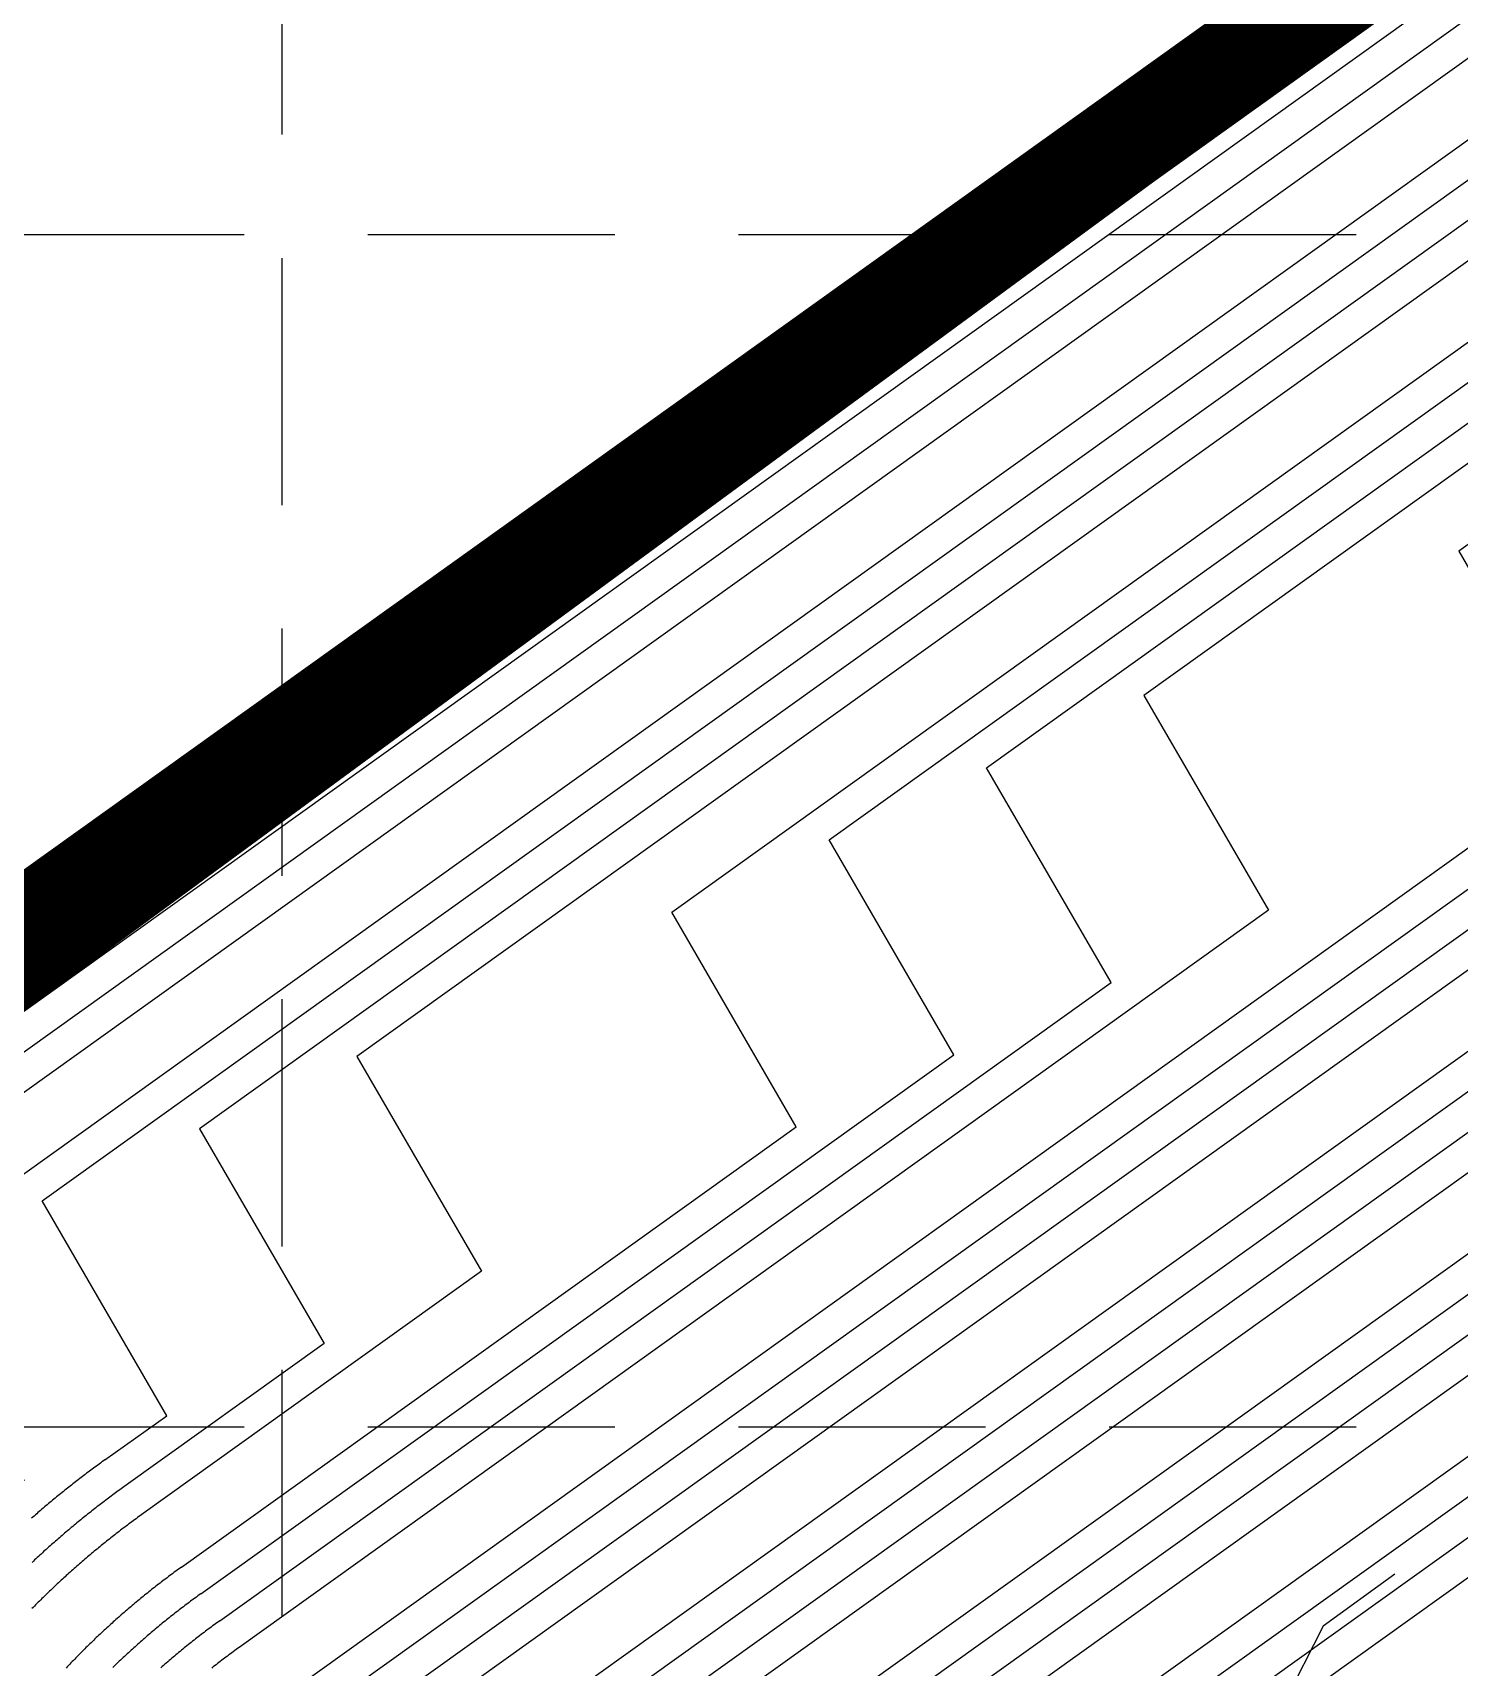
# Model space of a CAD drawing. Header units: inches. Extents: x 2439273 to 2445077, y 7048639 to 7057917.
# Drawn here: x 2442579.1 to 2442752.3, y 7053683.1 to 7053881.5 of the extents above; entities that cross this region are included whole.
import ezdxf

# ---------------------------------------------------------------- set-up
doc = ezdxf.new("R2010")
doc.units = ezdxf.units.IN
doc.header["$LTSCALE"] = 300
doc.header["$MEASUREMENT"] = 0
for name, pattern in [('DASHED', [0.29, 0.25, -0.04]), ('DASHEDX2', [0.165, 0.125, -0.04]), ('HIDDEN', [0.375, 0.25, -0.125])]:
    doc.linetypes.add(name, pattern=pattern)
for name, color, linetype in [('DRAINAGE_AREA', 250, 'DASHEDX2'), ('EC', 43, 'DASHEDX2'), ('GRID', 254, 'HIDDEN'), ('LIMITS OF DISTURBANCE', 1, 'HIDDEN'), ('PC', 43, 'DASHEDX2')]:
    doc.layers.add(name, color=color, linetype=linetype)

msp = doc.modelspace()

# ---------------------------------------------------------------- linework, layer by layer
at = {"layer": 'DRAINAGE_AREA', "color": 7, "linetype": 'DASHED', "const_width": 12, "flags": 128}
msp.add_lwpolyline([(2442471.32, 7053696.21), (2442855.35, 7053971.15), (2442718.62, 7054888.49), (2442636.19, 7055024.84), (2441766.62, 7054624.73), (2442426.21, 7053703.56), (2442428.13, 7053701.39), (2442429.8, 7053699.77), (2442431.83, 7053698.04), (2442433.44, 7053696.84), (2442435.34, 7053695.61), (2442437.21, 7053694.57), (2442439.62, 7053693.44), (2442442.38, 7053692.42), (2442445.73, 7053691.51), (2442448.36, 7053691.06), (2442453.15, 7053690.76), (2442457.94, 7053691.14), (2442462.62, 7053692.19), (2442466.63, 7053693.67), (2442470.87, 7053695.93), (2442471.32, 7053696.21)], close=True, dxfattribs=at)
at = {"layer": 'EC', "color": 43, "linetype": 'DASHED', "flags": 128}
msp.add_lwpolyline([(2442895.14, 7053698.28), (2442881.31, 7053713.2), (2442827.52, 7053735.19), (2442796.45, 7053732.3), (2442735.76, 7053688.06), (2442711.69, 7053641.06)], dxfattribs=at)
at = {"layer": 'GRID', "linetype": 'HIDDEN', "ltscale": 0.4}
for p, q in [((2442609.37, 7049369.19), (2442609.37, 7057765.42)), ((2439424.76, 7053857.05), (2444925.44, 7053857.05)), ((2439424.76, 7053712.29), (2444925.44, 7053712.29))]:
    msp.add_line(p, q, dxfattribs=at)
at = {"layer": 'LIMITS OF DISTURBANCE', "linetype": 'HIDDEN', "const_width": 10, "flags": 128}
msp.add_lwpolyline([(2442886.99, 7052945.51), (2442895.43, 7053179.56), (2442913.36, 7053306.08), (2442998.8, 7053329.28), (2443093.73, 7053267.07), (2443296.25, 7053331.38), (2443338.44, 7053257.58), (2443392.24, 7053315.57), (2443340.55, 7053361.96), (2443447.09, 7053414.68), (2443517.82, 7053314.09), (2443574.97, 7053356.59), (2443489.91, 7053468.17), (2443446.06, 7053438.95), (2443383.6, 7053614.29), (2443418.05, 7053884.17), (2443327.03, 7054031.84), (2443323.07, 7054052.94), (2443416.73, 7054128.1), (2443524.9, 7054050.3), (2443573.71, 7054048.98), (2443787.41, 7054200.62), (2444024.68, 7054478.24), (2444110.5, 7054653.51), (2444155.29, 7054902.89), (2444160.77, 7055069.77), (2444147.31, 7055200.65), (2444077.57, 7055450.67), (2443950.4, 7055673.72), (2443333.94, 7055400.63), (2443359.36, 7055365.05), (2443134.35, 7055268.48), (2442886.46, 7055663.65), (2442672.88, 7055635.7), (2442663.99, 7055558.19), (2442899.02, 7055169.89), (2442892.76, 7055099.78), (2442914.05, 7055045.94), (2443178.35, 7054615.25), (2442985.45, 7054501.31), (2442726.73, 7054920.14), (2442733.57, 7054854.12), (2442852.43, 7053970.46), (2442450.39, 7053675.08), (2441832.15, 7054504.96), (2441778.69, 7054488.78), (2441880.34, 7054326.59), (2442122.98, 7053975.48), (2442344.49, 7053665.13), (2442528.89, 7053430.2), (2442805.16, 7053043.91), (2442834.55, 7052997.62)], close=True, dxfattribs=at)
at = {"layer": 'PC', "color": 24, "linetype": 'Continuous', "flags": 128}
for points in [[(2442649.88, 7055033.12), (2442733.97, 7054894.02), (2442872.62, 7053963.83), (2442481.96, 7053684.11)], [(2442646.46, 7055031.05), (2442730.13, 7054892.64), (2442868.3, 7053965.66), (2442479.63, 7053687.36)], [(2442643.03, 7055028.98), (2442726.29, 7054891.25), (2442863.99, 7053967.49), (2442477.3, 7053690.61)], [(2442639.61, 7055026.91), (2442722.46, 7054889.87), (2442859.67, 7053969.32), (2442474.97, 7053693.86)], [(2442578.06, 7053705.71), (2442561.1, 7053730.94), (2442881.25, 7053960.18), (2442747.03, 7054860.66)], [(2442587.83, 7053708.25), (2442595.34, 7053713.63), (2442580.22, 7053739.7), (2442885.57, 7053958.35), (2442755.29, 7054832.38)], [(2442763.55, 7054804.1), (2442889.89, 7053956.52), (2442599.33, 7053748.47), (2442614.45, 7053722.4), (2442590.15, 7053705)], [(2442771.81, 7054775.82), (2442894.2, 7053954.69), (2442618.44, 7053757.23), (2442633.56, 7053731.16), (2442592.48, 7053701.75)], [(2442597.14, 7053695.24), (2442671.79, 7053748.69), (2442656.66, 7053774.76), (2442902.84, 7053951.03), (2442788.33, 7054719.25)], [(2442599.47, 7053691.99), (2442690.9, 7053757.46), (2442675.77, 7053783.53), (2442907.15, 7053949.2), (2442796.59, 7054690.97)], [(2442601.8, 7053688.74), (2442710.01, 7053766.22), (2442694.88, 7053792.29), (2442911.47, 7053947.38), (2442804.85, 7054662.69)], [(2442813.11, 7054634.41), (2442915.79, 7053945.55), (2442714, 7053801.06), (2442729.12, 7053774.99), (2442604.13, 7053685.49)], [(2442829.63, 7054577.85), (2442924.42, 7053941.89), (2442752.22, 7053818.59), (2442767.34, 7053792.52), (2442608.78, 7053678.98)], [(2442611.11, 7053675.73), (2442961.11, 7053926.35), (2442863.77, 7054579.39), (2442834.1, 7054574.97), (2442928.74, 7053940.06), (2442771.33, 7053827.35), (2442786.45, 7053801.28)], [(2442613.44, 7053672.48), (2442965.43, 7053924.52), (2442870.67, 7054560.25)], [(2442620.43, 7053662.72), (2442978.38, 7053919.03), (2442891.36, 7054502.83)], [(2442898.26, 7054483.69), (2442982.7, 7053917.2), (2442622.76, 7053659.47)], [(2442625.09, 7053656.22), (2442987.01, 7053915.37), (2442905.16, 7054464.55)], [(2442627.41, 7053652.97), (2442991.33, 7053913.54), (2442912.05, 7054445.45)], [(2442632.07, 7053646.46), (2442999.96, 7053909.89), (2442923.9, 7054420.17)], [(2442634.4, 7053643.21), (2443004.28, 7053908.06), (2442929.27, 7054411.29)], [(2442636.73, 7053639.96), (2443008.6, 7053906.23), (2442934.47, 7054403.57)], [(2442639.06, 7053636.7), (2443012.91, 7053904.4), (2442939.54, 7054396.68)], [(2442643.72, 7053630.2), (2443021.55, 7053900.74), (2442949.43, 7054384.6)], [(2442646.04, 7053626.95), (2443025.86, 7053898.91), (2442954.28, 7054379.2)], [(2442648.37, 7053623.7), (2443030.18, 7053897.09), (2442959.08, 7054374.13)], [(2442963.83, 7054369.34), (2443034.5, 7053895.26), (2442650.7, 7053620.44)], [(2442969.75, 7053922.69), (2442615.77, 7053669.23)], [(2442587.83, 7053708.25), (2442587.65, 7053708.13), (2442587.48, 7053708.01), (2442587.31, 7053707.88), (2442587.14, 7053707.76), (2442586.97, 7053707.64), (2442586.8, 7053707.51), (2442586.63, 7053707.39), (2442586.46, 7053707.26), (2442586.29, 7053707.14), (2442586.12, 7053707.01), (2442585.95, 7053706.88), (2442585.79, 7053706.76), (2442585.62, 7053706.63), (2442585.45, 7053706.5), (2442585.28, 7053706.38), (2442585.11, 7053706.25), (2442584.95, 7053706.12), (2442584.78, 7053705.99), (2442584.61, 7053705.86), (2442584.44, 7053705.73), (2442584.28, 7053705.6), (2442584.11, 7053705.48), (2442583.95, 7053705.35), (2442583.78, 7053705.21), (2442583.61, 7053705.08), (2442583.45, 7053704.95), (2442583.28, 7053704.82), (2442583.12, 7053704.69), (2442582.95, 7053704.56), (2442582.79, 7053704.43), (2442582.63, 7053704.29), (2442582.46, 7053704.16), (2442582.3, 7053704.03), (2442582.13, 7053703.9), (2442581.97, 7053703.76), (2442581.81, 7053703.63), (2442581.65, 7053703.49), (2442581.48, 7053703.36), (2442581.32, 7053703.22), (2442581.16, 7053703.09), (2442581, 7053702.95), (2442580.84, 7053702.82), (2442580.68, 7053702.68), (2442580.51, 7053702.55), (2442580.35, 7053702.41), (2442580.19, 7053702.27), (2442580.03, 7053702.13), (2442579.87, 7053702), (2442579.71, 7053701.86), (2442579.56, 7053701.72), (2442579.4, 7053701.58), (2442579.24, 7053701.44), (2442579.08, 7053701.3), (2442578.92, 7053701.17)], [(2442590.15, 7053705), (2442589.98, 7053704.88), (2442589.81, 7053704.75), (2442589.64, 7053704.63), (2442589.46, 7053704.5), (2442589.29, 7053704.38), (2442589.12, 7053704.25), (2442588.95, 7053704.13), (2442588.78, 7053704), (2442588.61, 7053703.87), (2442588.44, 7053703.75), (2442588.27, 7053703.62), (2442588.1, 7053703.49), (2442587.93, 7053703.36), (2442587.76, 7053703.23), (2442587.59, 7053703.1), (2442587.42, 7053702.98), (2442587.25, 7053702.85), (2442587.08, 7053702.72), (2442586.91, 7053702.59), (2442586.74, 7053702.46), (2442586.58, 7053702.33), (2442586.41, 7053702.19), (2442586.24, 7053702.06), (2442586.08, 7053701.93), (2442585.91, 7053701.8), (2442585.74, 7053701.67), (2442585.58, 7053701.53), (2442585.41, 7053701.4), (2442585.24, 7053701.27), (2442585.08, 7053701.13), (2442584.91, 7053701), (2442584.75, 7053700.87), (2442584.58, 7053700.73), (2442584.42, 7053700.6), (2442584.25, 7053700.46), (2442584.09, 7053700.33), (2442583.93, 7053700.19), (2442583.76, 7053700.05), (2442583.6, 7053699.92), (2442583.44, 7053699.78), (2442583.28, 7053699.64), (2442583.11, 7053699.5), (2442582.95, 7053699.37), (2442582.79, 7053699.23), (2442582.63, 7053699.09), (2442582.47, 7053698.95), (2442582.31, 7053698.81), (2442582.15, 7053698.67), (2442581.99, 7053698.53), (2442581.82, 7053698.39), (2442581.67, 7053698.25), (2442581.51, 7053698.11), (2442581.35, 7053697.97), (2442581.19, 7053697.83), (2442581.03, 7053697.69), (2442580.87, 7053697.55), (2442580.71, 7053697.4), (2442580.55, 7053697.26), (2442580.4, 7053697.12), (2442580.24, 7053696.97), (2442580.08, 7053696.83), (2442579.93, 7053696.69), (2442579.77, 7053696.54), (2442579.61, 7053696.4), (2442579.46, 7053696.25), (2442579.3, 7053696.11), (2442579.15, 7053695.96), (2442578.99, 7053695.82)], [(2442592.48, 7053701.75), (2442592.31, 7053701.62), (2442592.14, 7053701.5), (2442591.96, 7053701.37), (2442591.79, 7053701.25), (2442591.62, 7053701.12), (2442591.44, 7053700.99), (2442591.27, 7053700.87), (2442591.1, 7053700.74), (2442590.93, 7053700.61), (2442590.75, 7053700.48), (2442590.58, 7053700.35), (2442590.41, 7053700.23), (2442590.24, 7053700.1), (2442590.07, 7053699.97), (2442589.9, 7053699.84), (2442589.73, 7053699.71), (2442589.56, 7053699.58), (2442589.39, 7053699.45), (2442589.22, 7053699.31), (2442589.05, 7053699.18), (2442588.88, 7053699.05), (2442588.72, 7053698.92), (2442588.55, 7053698.79), (2442588.38, 7053698.65), (2442588.21, 7053698.52), (2442588.04, 7053698.38), (2442587.88, 7053698.25), (2442587.71, 7053698.12), (2442587.54, 7053697.98), (2442587.38, 7053697.85), (2442587.21, 7053697.71), (2442587.05, 7053697.58), (2442586.88, 7053697.44), (2442586.71, 7053697.3), (2442586.55, 7053697.17), (2442586.39, 7053697.03), (2442586.22, 7053696.89), (2442586.06, 7053696.75), (2442585.89, 7053696.61), (2442585.73, 7053696.48), (2442585.57, 7053696.34), (2442585.4, 7053696.2), (2442585.24, 7053696.06), (2442585.08, 7053695.92), (2442584.92, 7053695.78), (2442584.76, 7053695.64), (2442584.59, 7053695.5), (2442584.43, 7053695.36), (2442584.27, 7053695.21), (2442584.11, 7053695.07), (2442583.95, 7053694.93), (2442583.79, 7053694.79), (2442583.63, 7053694.65), (2442583.47, 7053694.5), (2442583.31, 7053694.36), (2442583.15, 7053694.21), (2442583, 7053694.07), (2442582.84, 7053693.93), (2442582.68, 7053693.78), (2442582.52, 7053693.64), (2442582.36, 7053693.49), (2442582.21, 7053693.34), (2442582.05, 7053693.2), (2442581.89, 7053693.05), (2442581.74, 7053692.91), (2442581.58, 7053692.76), (2442581.43, 7053692.61), (2442581.27, 7053692.46), (2442581.12, 7053692.32), (2442580.96, 7053692.17), (2442580.81, 7053692.02), (2442580.65, 7053691.87), (2442580.5, 7053691.72), (2442580.35, 7053691.57), (2442580.19, 7053691.42), (2442580.04, 7053691.27), (2442579.89, 7053691.12), (2442579.74, 7053690.97), (2442579.59, 7053690.82), (2442579.43, 7053690.67), (2442579.28, 7053690.51), (2442579.13, 7053690.36), (2442578.98, 7053690.21)], [(2442597.14, 7053695.24), (2442596.96, 7053695.12), (2442596.79, 7053694.99), (2442596.61, 7053694.86), (2442596.44, 7053694.74), (2442596.26, 7053694.61), (2442596.09, 7053694.48), (2442595.91, 7053694.35), (2442595.74, 7053694.22), (2442595.57, 7053694.09), (2442595.39, 7053693.96), (2442595.22, 7053693.83), (2442595.05, 7053693.7), (2442594.87, 7053693.57), (2442594.7, 7053693.44), (2442594.53, 7053693.31), (2442594.36, 7053693.17), (2442594.18, 7053693.04), (2442594.01, 7053692.91), (2442593.84, 7053692.77), (2442593.67, 7053692.64), (2442593.5, 7053692.51), (2442593.33, 7053692.37), (2442593.16, 7053692.24), (2442592.99, 7053692.1), (2442592.82, 7053691.96), (2442592.65, 7053691.83), (2442592.49, 7053691.69), (2442592.32, 7053691.55), (2442592.15, 7053691.42), (2442591.98, 7053691.28), (2442591.82, 7053691.14), (2442591.65, 7053691), (2442591.48, 7053690.86), (2442591.32, 7053690.72), (2442591.15, 7053690.58), (2442590.98, 7053690.44), (2442590.82, 7053690.3), (2442590.65, 7053690.16), (2442590.49, 7053690.02), (2442590.32, 7053689.88), (2442590.16, 7053689.74), (2442590, 7053689.6), (2442589.83, 7053689.45), (2442589.67, 7053689.31), (2442589.51, 7053689.17), (2442589.34, 7053689.02), (2442589.18, 7053688.88), (2442589.02, 7053688.74), (2442588.86, 7053688.59), (2442588.7, 7053688.45), (2442588.54, 7053688.3), (2442588.38, 7053688.15), (2442588.22, 7053688.01), (2442588.06, 7053687.86), (2442587.9, 7053687.71), (2442587.74, 7053687.57), (2442587.58, 7053687.42), (2442587.42, 7053687.27), (2442587.26, 7053687.12), (2442587.1, 7053686.97), (2442586.95, 7053686.83), (2442586.79, 7053686.68), (2442586.63, 7053686.53), (2442586.48, 7053686.38), (2442586.32, 7053686.22), (2442586.16, 7053686.07), (2442586.01, 7053685.92), (2442585.85, 7053685.77), (2442585.7, 7053685.62), (2442585.54, 7053685.47), (2442585.39, 7053685.31), (2442585.24, 7053685.16), (2442585.08, 7053685.01), (2442584.93, 7053684.85), (2442584.78, 7053684.7), (2442584.63, 7053684.55), (2442584.47, 7053684.39), (2442584.32, 7053684.24), (2442584.17, 7053684.08), (2442584.02, 7053683.92), (2442583.87, 7053683.77), (2442583.72, 7053683.61), (2442583.57, 7053683.46), (2442583.42, 7053683.3), (2442583.27, 7053683.14), (2442583.12, 7053682.98)], [(2442599.47, 7053691.99), (2442599.29, 7053691.86), (2442599.12, 7053691.74), (2442598.94, 7053691.61), (2442598.76, 7053691.48), (2442598.59, 7053691.35), (2442598.41, 7053691.22), (2442598.24, 7053691.09), (2442598.06, 7053690.96), (2442597.89, 7053690.83), (2442597.71, 7053690.7), (2442597.54, 7053690.57), (2442597.37, 7053690.44), (2442597.19, 7053690.31), (2442597.02, 7053690.18), (2442596.85, 7053690.04), (2442596.68, 7053689.91), (2442596.5, 7053689.78), (2442596.33, 7053689.64), (2442596.16, 7053689.51), (2442595.99, 7053689.37), (2442595.82, 7053689.24), (2442595.65, 7053689.1), (2442595.48, 7053688.97), (2442595.31, 7053688.83), (2442595.14, 7053688.69), (2442594.97, 7053688.56), (2442594.8, 7053688.42), (2442594.63, 7053688.28), (2442594.47, 7053688.14), (2442594.3, 7053688), (2442594.13, 7053687.86), (2442593.96, 7053687.72), (2442593.8, 7053687.58), (2442593.63, 7053687.44), (2442593.46, 7053687.3), (2442593.3, 7053687.16), (2442593.13, 7053687.02), (2442592.97, 7053686.88), (2442592.8, 7053686.74), (2442592.64, 7053686.59), (2442592.47, 7053686.45), (2442592.31, 7053686.31), (2442592.15, 7053686.16), (2442591.98, 7053686.02), (2442591.82, 7053685.87), (2442591.66, 7053685.73), (2442591.5, 7053685.58), (2442591.33, 7053685.44), (2442591.17, 7053685.29), (2442591.01, 7053685.14), (2442590.85, 7053685), (2442590.69, 7053684.85), (2442590.53, 7053684.7), (2442590.37, 7053684.55), (2442590.21, 7053684.41), (2442590.05, 7053684.26), (2442589.9, 7053684.11), (2442589.74, 7053683.96), (2442589.58, 7053683.81), (2442589.42, 7053683.66), (2442589.26, 7053683.51), (2442589.11, 7053683.36), (2442588.95, 7053683.2), (2442588.8, 7053683.05)], [(2442601.8, 7053688.74), (2442601.62, 7053688.61), (2442601.44, 7053688.48), (2442601.27, 7053688.36), (2442601.09, 7053688.23), (2442600.91, 7053688.1), (2442600.74, 7053687.97), (2442600.56, 7053687.84), (2442600.39, 7053687.71), (2442600.21, 7053687.58), (2442600.04, 7053687.45), (2442599.87, 7053687.32), (2442599.69, 7053687.18), (2442599.52, 7053687.05), (2442599.34, 7053686.92), (2442599.17, 7053686.78), (2442599, 7053686.65), (2442598.83, 7053686.52), (2442598.66, 7053686.38), (2442598.48, 7053686.25), (2442598.31, 7053686.11), (2442598.14, 7053685.97), (2442597.97, 7053685.84), (2442597.8, 7053685.7), (2442597.63, 7053685.56), (2442597.46, 7053685.43), (2442597.29, 7053685.29), (2442597.12, 7053685.15), (2442596.96, 7053685.01), (2442596.79, 7053684.87), (2442596.62, 7053684.73), (2442596.45, 7053684.59), (2442596.29, 7053684.45), (2442596.12, 7053684.31), (2442595.95, 7053684.17), (2442595.79, 7053684.03), (2442595.62, 7053683.89), (2442595.46, 7053683.74), (2442595.29, 7053683.6), (2442595.13, 7053683.46), (2442594.96, 7053683.31), (2442594.8, 7053683.17), (2442594.64, 7053683.02)], [(2442604.13, 7053685.49), (2442603.95, 7053685.36), (2442603.77, 7053685.23), (2442603.6, 7053685.1), (2442603.42, 7053684.97), (2442603.24, 7053684.85), (2442603.07, 7053684.72), (2442602.89, 7053684.59), (2442602.72, 7053684.45), (2442602.54, 7053684.32), (2442602.37, 7053684.19), (2442602.19, 7053684.06), (2442602.02, 7053683.93), (2442601.85, 7053683.79), (2442601.67, 7053683.66), (2442601.5, 7053683.53), (2442601.33, 7053683.39), (2442601.16, 7053683.26), (2442600.98, 7053683.12), (2442600.81, 7053682.99)]]:
    msp.add_lwpolyline(points, dxfattribs=at)

doc.saveas('drawing.dxf')
